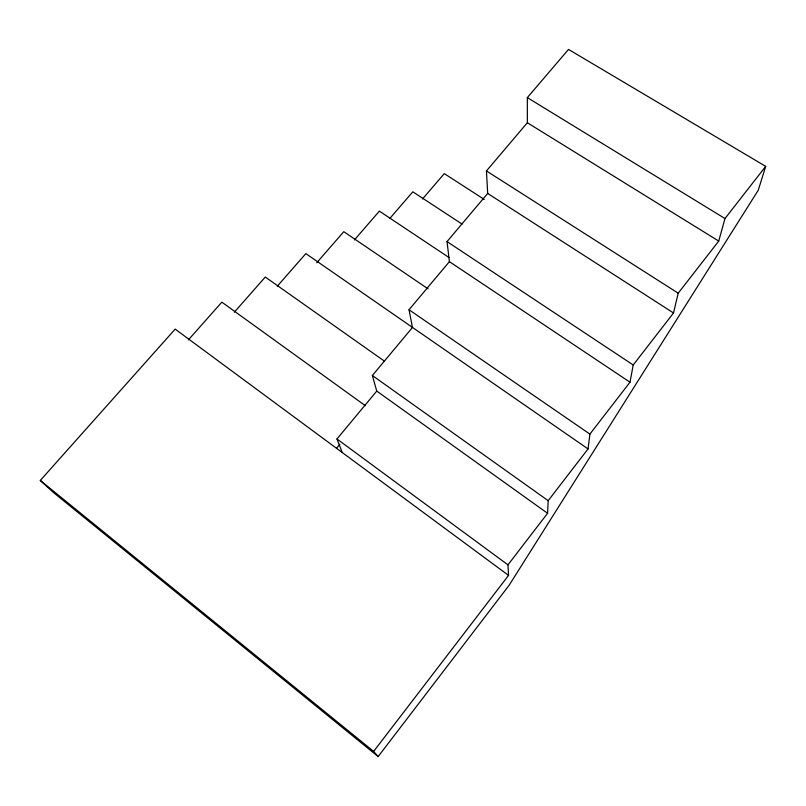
<?xml version="1.0" encoding="UTF-8"?>
<svg xmlns="http://www.w3.org/2000/svg" width="806" height="806" viewBox="0 0 806 806"><rect width="100%" height="100%" fill="white"/><g stroke="black" fill="none" stroke-linecap="round" stroke-linejoin="round"><path stroke-width="1.21" d="M547.586 513.291L548.181 500.677L588.048 448.932L589.901 434.102L630 382.205L633.214 364.987L673.524 312.97L678.209 293.183L718.73 241.075L724.987 218.537L765.7 166.358L568.512 49.418L527.336 97.617L527.356 122.744L486.441 170.943L487.68 193.44L447.038 241.599L449.405 261.648L409.035 309.746L412.45 327.488L372.372 375.495L376.755 391.081L547.586 513.291L507.961 564.855L508.546 575.383L373.641 751.414L378.155 756.582L509.09 585.317L758.245 190.256L765.7 166.358M336.626 448.146L339.83 444.297M342.258 452.549L336.968 438.978L376.755 391.081M422.515 198.971L444.287 173.622L484.225 199.394M389.973 218.285L412.813 191.808L462.12 224.128M354.398 239.946L379.384 211.122L449.073 257.567M316.758 262.726L343.799 231.685L428.067 288.86M277.314 286.19L305.847 253.608L588.048 448.932M234.345 312.184L265.285 277.042L384.613 361.279M188.443 339.85L221.841 302.149L365.33 405.68M378.155 756.582L53.317 492.395L40.3 480.447L175.174 329.11L508.546 575.383M527.336 97.617L724.987 218.537M527.356 122.744L718.73 241.075M486.441 170.943L678.209 293.183M487.68 193.44L673.524 312.97M447.038 241.599L633.214 364.987M449.405 261.648L630 382.205M409.035 309.746L589.901 434.102M372.372 375.495L548.181 500.677M336.968 438.978L507.961 564.855M40.3 480.447L373.641 751.414"/></g></svg>
